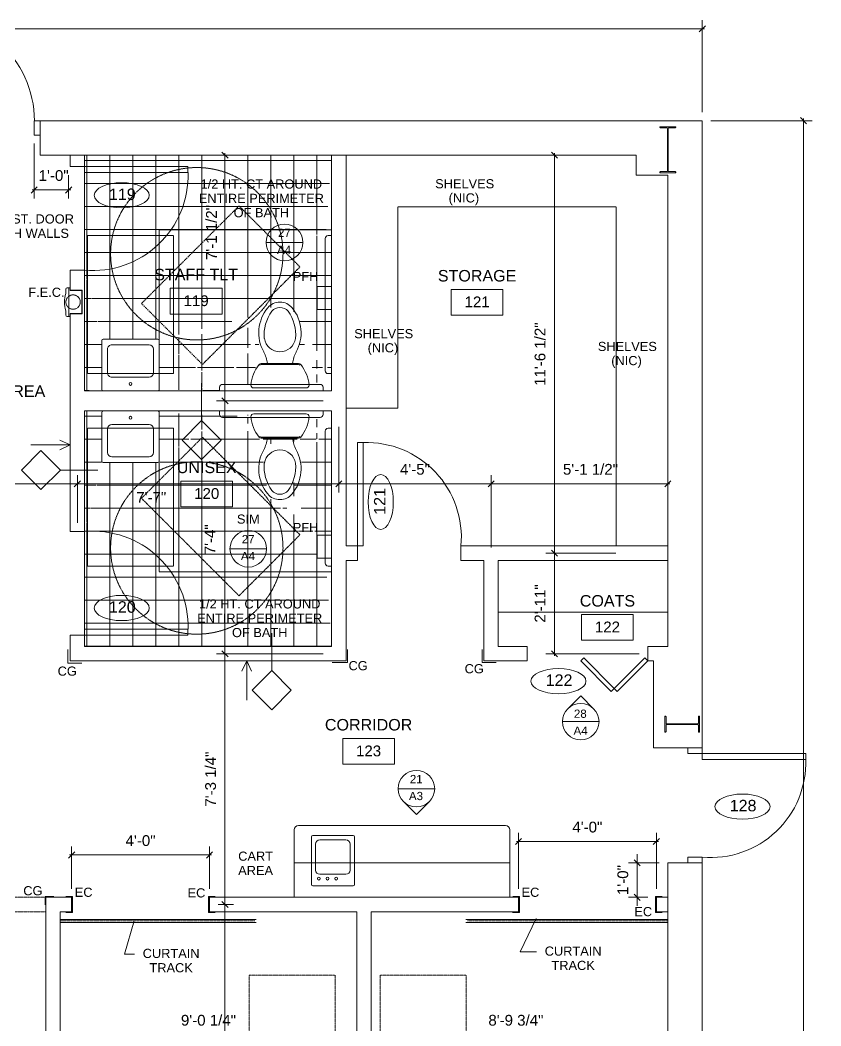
# Model space of a CAD drawing. Header units: inches. Extents: x -2804 to 58974, y -36095 to 66.
# Drawn here: x 22138 to 22416.7, y -23460.2 to -23110.2 of the extents above; entities that cross this region are included whole.
import ezdxf

# ---------------------------------------------------------------- set-up
doc = ezdxf.new("R2010")
doc.units = ezdxf.units.IN
doc.header["$MEASUREMENT"] = 0
doc.header["$XCLIPFRAME"] = 2
for name, pattern in [('IMPORT-DASHED2', [0.1875, 0.125, -0.0625]), ('IMPORT-DOT2', [0.0625, 0, -0.0625]), ('IMPORT-HIDDEN2 _3_', [0.09375, 0.0625, -0.03125])]:
    doc.linetypes.add(name, pattern=pattern)
for name, color, linetype, lineweight in [('15xx-Jefferson-REHAB-pr5_dwg', 45, 'Continuous', 9), ('171-LBLU-SC20', 7, 'Continuous', 9), ('A-CABINET-LOWER', 7, 'Continuous', 9), ('A-CABINET-UPPER', 7, 'IMPORT-DASHED2', 9), ('A-CLNG', 13, 'Continuous', 13), ('A-DIM', 7, 'Continuous', 9), ('A-DOOR-NOTE', 7, 'Continuous', 9), ('A-DOOR-SYM', 7, 'Continuous', 9), ('A-ETAG-NOTE', 7, 'Continuous', 9), ('A-ETAG-SYM', 7, 'Continuous', 9), ('A-FLOR', 192, 'Continuous', 13), ('A-FLOR-FIN', 130, 'Continuous', 15), ('A-FURN', 7, 'IMPORT-HIDDEN2 _3_', 9), ('A-FURN-PIC', 7, 'Continuous', 9), ('A-PLBG-FIXT', 7, 'Continuous', 9), ('A-ROOM-NOTE', 7, 'Continuous', 9), ('A-ROOM-SYM', 7, 'Continuous', 9), ('A-TEXT', 7, 'Continuous', 9), ('A-TEXT-4', 130, 'Continuous', 15), ('A-TEXT-8', 7, 'Continuous', 9), ('A-WALL', 113, 'Continuous', 13), ('A-Wall-exist', 7, 'Continuous', 9), ('CODE-ADA', 7, 'IMPORT-DASHED2', 9), ('G-ANNO-REFR', 1, 'Continuous', 9), ('P-Flor-Fixt', 7, 'Continuous', 9), ('STMETAL', 7, 'Continuous', 9)]:
    doc.layers.add(name, color=color, linetype=linetype, lineweight=lineweight)
doc.styles.add('Arial_10', font='arial.ttf', dxfattribs={"height": 4})
doc.styles.add('Arial_11', font='arial.ttf', dxfattribs={"height": 2.863158})
doc.styles.add('Arial_5', font='arial.ttf', dxfattribs={"height": 3.1875})
doc.styles.add('Arial_6', font='arial.ttf', dxfattribs={"height": 3.75})
picture_1 = doc.add_image_def('image1.jpg', size_in_pixel=(1920, 1080))

# ---------------------------------------------------------------- blocks, each defined once
blk = doc.blocks.new('15xx-Jefferson-REHAB-pr5_dwg_FCM-TIC-1286384-Site Locator Map')
at = {"layer": 'A-DIM'}
for p, q in [((0.48, 0), (-1.37, 0)), ((-0.71, -0.71), (0.71, 0.71))]:
    blk.add_line(p, q, dxfattribs=at)
blk = doc.blocks.new('15xx-Jefferson-REHAB-pr5_dwg_RT8-N-1286385-Site Locator Map')
at = {"layer": 'A-ROOM-SYM', "flags": 128}
blk.add_lwpolyline([(18, -9), (-18, -9), (-18, 9), (18, 9)], close=True, dxfattribs=at)
blk = doc.blocks.new('15xx-Jefferson-REHAB-pr5_dwg_EVD8-1286396-Site Locator Map')
at = {"layer": 'A-ETAG-SYM'}
blk.add_line((-15, 0), (15, 0), dxfattribs=at)
at = {"layer": 'A-ETAG-SYM', "flags": 128}
blk.add_lwpolyline([(-10.61, -10.61), (0, -21.21), (10.61, -10.61)], dxfattribs=at)
at = {"layer": 'A-ETAG-SYM'}
blk.add_circle((0, 0), 15, dxfattribs=at)
blk = doc.blocks.new('15xx-Jefferson-REHAB-pr5_dwg_GB48-1286398-Site Locator Map')
at = {"layer": 'P-Flor-Fixt'}
for p, q in [((0, 0), (1.25, 0)), ((2.25, -1), (2.25, -47)), ((1.25, -48), (0, -48))]:
    blk.add_line(p, q, dxfattribs=at)
for centre, start, end in [((1.25, -1), 360, 90), ((1.25, -47), 270, 0)]:
    blk.add_arc(centre, 1, start, end, dxfattribs=at)
blk = doc.blocks.new('15xx-Jefferson-REHAB-pr5_dwg_GB36-1286399-Site Locator Map')
at = {"layer": 'P-Flor-Fixt'}
for p, q in [((0, 0), (1.25, 0)), ((2.25, -1), (2.25, -35)), ((1.25, -36), (0, -36))]:
    blk.add_line(p, q, dxfattribs=at)
for centre, start, end in [((1.25, -1), 360, 90), ((1.25, -35), 270, 0)]:
    blk.add_arc(centre, 1, start, end, dxfattribs=at)
blk = doc.blocks.new('15xx-Jefferson-REHAB-pr5_dwg_KOHTLT-1286400-Site Locator Map')
at = {"layer": 'P-Flor-Fixt', "flags": 128}
for points in [[(6.49, 9.5), (0, 9.5), (-6.49, 9.5)], [(6.49, 9.12), (0, 9.12), (-6.49, 9.12)], [(-9.12, 1), (0, 1), (9.12, 1)]]:
    blk.add_lwpolyline(points, dxfattribs=at)
at = {"layer": 'P-Flor-Fixt'}
for centre, radius, start, end in [((6.37, 20.18), 13.73, 140.6898, 209.0889), ((-0.01, 25.38), 5.5, 89.9234, 140.4789), ((-0.01, 25.38), 3.63, 89.8837, 140.428), ((0.01, 25.38), 5.5, 39.5211, 90.0766), ((0.01, 25.38), 3.63, 39.572, 90.1163), ((-6.37, 20.18), 13.73, 330.9111, 39.3102), ((8.46, 19.46), 13.95, 143.874, 185.3101), ((-8.46, 19.46), 13.95, 354.6899, 36.126), ((0, 19.09), 5.5, 189.5705, 350.4295), ((-15.92, 8.09), 11.63, 6.9769, 27.7312), ((15.92, 8.09), 11.63, 152.2688, 173.0231), ((3.17, 0.8), 13.35, 141.4587, 174.8594), ((-6.49, 8.5), 1, 90, 141.4587), ((-6.49, 8.5), 0.625, 90, 141.4587), ((6.49, 8.5), 1, 38.5413, 90), ((6.49, 8.5), 0.625, 38.5413, 90), ((-3.17, 0.8), 13.35, 5.1406, 38.5413), ((-9.12, 2), 1, 180, 270), ((9.12, 2), 1, 270, 0)]:
    blk.add_arc(centre, radius, start, end, dxfattribs=at)
blk = doc.blocks.new('15xx-Jefferson-REHAB-pr5_dwg_KTLTR-1286401-Site Locator Map')
blk.add_blockref('15xx-Jefferson-REHAB-pr5_dwg_KOHTLT-1286400-Site Locator Map', (-18, 0))
blk = doc.blocks.new('15xx-Jefferson-REHAB-pr5_dwg_WCR-B-1286402-Site Locator Map')
blk.add_blockref('15xx-Jefferson-REHAB-pr5_dwg_GB48-1286398-Site Locator Map', (0, 54))
at = {"extrusion": (0, 0, -1), "zscale": -1}
blk.add_blockref('15xx-Jefferson-REHAB-pr5_dwg_KTLTR-1286401-Site Locator Map', (0, 0), dxfattribs=at)
at = {"extrusion": (0, 0, -1), "zscale": -1, "rotation": 90.00000000000001}
blk.add_blockref('15xx-Jefferson-REHAB-pr5_dwg_GB36-1286399-Site Locator Map', (-39, 0), dxfattribs=at)
blk = doc.blocks.new('15xx-Jefferson-REHAB-pr5_dwg_WCR-B-1286403-Site Locator Map')
blk.add_blockref('15xx-Jefferson-REHAB-pr5_dwg_GB48-1286398-Site Locator Map', (0, 54))
at = {"extrusion": (0, 0, -1), "zscale": -1}
blk.add_blockref('15xx-Jefferson-REHAB-pr5_dwg_KTLTR-1286401-Site Locator Map', (0, 0), dxfattribs=at)
at = {"extrusion": (0, 0, -1), "zscale": -1, "rotation": 90.00000000000001}
blk.add_blockref('15xx-Jefferson-REHAB-pr5_dwg_GB36-1286399-Site Locator Map', (-39, 0), dxfattribs=at)
blk = doc.blocks.new('15xx-Jefferson-REHAB-pr5_dwg_2018LAV-1286404-Site Locator Map')
at = {"layer": 'P-Flor-Fixt'}
for p, q in [((9.5, 0), (-9.5, 0)), ((-10, -0.5), (-10, -17.5)), ((10, -17.5), (10, -0.5)), ((-8, -6.25), (-8, -14.5)), ((6.5, -4.75), (-6.5, -4.75)), ((8, -14.5), (8, -6.25)), ((-6.5, -16), (6.5, -16)), ((-9.5, -18), (9.5, -18))]:
    blk.add_line(p, q, dxfattribs=at)
blk.add_circle((0, -2.38), 0.5, dxfattribs=at)
for centre, radius, start, end in [((9.5, -0.5), 0.5, 0, 90), ((-9.5, -0.5), 0.5, 90, 180), ((-6.5, -6.25), 1.5, 90, 180), ((6.5, -6.25), 1.5, 360, 90), ((-6.5, -14.5), 1.5, 180, 270), ((6.5, -14.5), 1.5, 270, 0), ((-9.5, -17.5), 0.5, 180, 270), ((9.5, -17.5), 0.5, 270, 360)]:
    blk.add_arc(centre, radius, start, end, dxfattribs=at)
blk = doc.blocks.new('15xx-Jefferson-REHAB-pr5_dwg_2018LAV-1286405-Site Locator Map')
at = {"layer": 'P-Flor-Fixt'}
for p, q in [((9.5, 0), (-9.5, 0)), ((-10, -0.5), (-10, -17.5)), ((10, -17.5), (10, -0.5)), ((-8, -6.25), (-8, -14.5)), ((6.5, -4.75), (-6.5, -4.75)), ((8, -14.5), (8, -6.25)), ((-6.5, -16), (6.5, -16)), ((-9.5, -18), (9.5, -18))]:
    blk.add_line(p, q, dxfattribs=at)
blk.add_circle((0, -2.38), 0.5, dxfattribs=at)
for centre, radius, start, end in [((9.5, -0.5), 0.5, 0, 90), ((-9.5, -0.5), 0.5, 90, 180), ((-6.5, -6.25), 1.5, 90, 180), ((6.5, -6.25), 1.5, 360, 90), ((-6.5, -14.5), 1.5, 180, 270), ((6.5, -14.5), 1.5, 270, 0), ((-9.5, -17.5), 0.5, 180, 270), ((9.5, -17.5), 0.5, 270, 360)]:
    blk.add_arc(centre, radius, start, end, dxfattribs=at)
blk = doc.blocks.new('15xx-Jefferson-REHAB-pr5_dwg_EVD8-1286397-Site Locator Map')
at = {"layer": 'A-ETAG-SYM'}
blk.add_line((-15, 0), (15, 0), dxfattribs=at)
at = {"layer": 'A-ETAG-SYM', "flags": 128}
blk.add_lwpolyline([(-10.61, -10.61), (0, -21.21), (10.61, -10.61)], dxfattribs=at)
at = {"layer": 'A-ETAG-SYM'}
blk.add_circle((0, 0), 15, dxfattribs=at)
blk = doc.blocks.new('15xx-Jefferson-REHAB-pr5_dwg-1211969-Site Locator Map')
at = {"layer": 'A-FLOR-FIN'}
h = blk.add_hatch(dxfattribs=at)
h.set_pattern_fill('FP_2', color=256, style=0, pattern_type=2)
h.set_pattern_definition([(90, (16009.221, 9760.902), (-8, 5e-16), []), (180, (16009.221, 9760.902), (-1e-15, -8), [])])
h.paths.add_polyline_path([(11744.23, 9719.9), (11744.23, 9721.15), (11723.23, 9720.4)], flags=0)
h.paths.add_polyline_path([(11758.08, 9742.43), (11723.22, 9737.53), (11757.88, 9740.11)], flags=0)
h.paths.add_polyline_path([(11697.23, 9761.9), (11703.6, 9737.89), (11703.73, 9737.9), (11722.73, 9737.9), (11722.86, 9737.89), (11722.98, 9737.84), (11723.09, 9737.76), (11759.63, 9746.8), (11764.01, 9750.64), (11768.65, 9749.59), (11771.8, 9744.68), (11772.39, 9742.43), (11783.23, 9725.9), (11783.23, 9773.9), (11780.98, 9772.9), (11759.26, 9779.8), (11781.12, 9773.4), (11783.23, 9801.9), (11697.23, 9801.9), (11697.23, 9797.9), (11697.23, 9795.9)], flags=0)
h.paths.add_polyline_path([(11697.23, 9719.9), (11703.23, 9720.4), (11703.23, 9737.4), (11697.23, 9761.9)], flags=0)
h.paths.add_polyline_path([(11723.23, 9720.4), (11744.37, 9721.65), (11723.23, 9737.4)], flags=0)
h.paths.add_polyline_path([(11758.07, 9737.79), (11745.23, 9722.15), (11755.13, 9722.15), (11756.59, 9726.93)], flags=0)
h.paths.add_polyline_path([(11744.97, 9722.12), (11757.88, 9740.11), (11723.23, 9737.4)], flags=0)
h.paths.add_polyline_path([(11779.23, 9722.15), (11781.12, 9726.4), (11774.83, 9724.61)], flags=0)
h.paths.add_polyline_path([(11780.98, 9726.9), (11772.4, 9737.79), (11771.82, 9735.54), (11772.5, 9729.03)], flags=0)
h = blk.add_hatch(dxfattribs=at)
h.set_pattern_fill('FP_3', color=256, style=0, pattern_type=2)
h.set_pattern_definition([(90, (16009.221, 9671.902), (-8, 5e-16), []), (180, (16009.221, 9671.902), (-1e-15, -8), [])])
h.paths.add_polyline_path([(11780.98, 9705.9), (11772.5, 9703.78), (11770.25, 9696.07)], flags=0)
h.paths.add_polyline_path([(11778.23, 9669.65), (11783.23, 9669.65), (11783.23, 9706.9), (11780.98, 9705.9), (11770.66, 9692.21), (11769.53, 9684.08)], flags=0)
h.paths.add_polyline_path([(11778.23, 9661.65), (11778.23, 9669.65), (11764.03, 9682.16)], flags=0)
h.paths.add_polyline_path([(11745.23, 9710.65), (11755.24, 9711.4), (11744.23, 9712.9)], flags=0)
h.paths.add_polyline_path([(11745.23, 9710.65), (11755.64, 9708.2), (11755.13, 9710.65)], flags=0)
h.paths.add_polyline_path([(11759.81, 9694.73), (11757.96, 9703.78), (11745.23, 9710.65), (11759.26, 9695.33)], flags=0)
h.paths.add_polyline_path([(11760.94, 9684.08), (11759.26, 9695.32), (11744.97, 9710.69), (11723.22, 9695.27), (11723.17, 9695.15), (11759.26, 9684.57)], flags=0)
h.paths.add_polyline_path([(11697.23, 9630.9), (11783.23, 9630.9), (11781.28, 9659.2), (11778.23, 9661.65), (11762.88, 9682.55), (11759.26, 9681.09), (11759.26, 9682.81), (11759.26, 9684.57), (11723.09, 9695.05), (11722.98, 9694.97), (11722.86, 9694.92), (11722.73, 9694.9), (11703.73, 9694.9), (11703.6, 9694.92), (11697.23, 9670.9), (11697.23, 9636.9), (11697.23, 9634.9)], flags=0)
h.paths.add_polyline_path([(11697.23, 9670.9), (11703.23, 9695.4), (11703.23, 9712.4), (11697.23, 9712.9)], flags=0)
h.paths.add_polyline_path([(11723.23, 9695.4), (11744.37, 9711.15), (11723.23, 9712.4)], flags=0)
h.paths.add_polyline_path([(11765.93, 9699.27), (11771.72, 9703.4), (11759.26, 9703.11)], flags=0)
h.paths.add_polyline_path([(11781.12, 9706.4), (11779.23, 9710.65), (11774.83, 9708.2)], flags=0)
at = {"layer": '171-LBLU-SC20', "flags": 128}
for points in [[(11696.34, 9625.08), (11691.4, 9625.08), (11691.4, 9629.92)], [(11783.46, 9625.31), (11788.78, 9625.31), (11788.78, 9629.84)], [(11840.5, 9625.32), (11835.67, 9625.32), (11835.67, 9629.88)], [(11683.47, 9541.04), (11683.47, 9543.92), (11686.54, 9543.92)], [(11690.71, 9538.4), (11693.05, 9538.4), (11693.05, 9543.95), (11690.73, 9543.95)], [(11742.73, 9538.4), (11740.39, 9538.4), (11740.39, 9543.95), (11742.71, 9543.95)], [(11846.21, 9538.4), (11848.55, 9538.4), (11848.55, 9543.95), (11846.23, 9543.95)], [(11898.23, 9538.4), (11895.89, 9538.4), (11895.89, 9543.95), (11898.21, 9543.95)]]:
    blk.add_lwpolyline(points, dxfattribs=at)
at = {"layer": 'A-CABINET-LOWER'}
for p, q in [((11843.73, 9568.65), (11771.73, 9568.65)), ((11770.23, 9543.65), (11770.23, 9567.15)), ((11845.23, 9543.65), (11845.23, 9567.15))]:
    blk.add_line(p, q, dxfattribs=at)
at = {"layer": 'A-CABINET-LOWER', "flags": 128}
for points in [[(11733.23, 9797.9), (11697.23, 9797.9), (11697.23, 9795.9), (11733.23, 9795.9)], [(11792.23, 9701.9), (11792.23, 9665.9), (11794.23, 9665.9), (11794.23, 9701.9)], [(11733.23, 9634.9), (11697.23, 9634.9), (11697.23, 9636.9), (11733.23, 9636.9)], [(11881.57, 9616.36), (11882.63, 9615.3), (11893.23, 9625.9), (11892.17, 9626.96), (11881.57, 9616.36), (11880.51, 9615.3), (11869.9, 9625.9), (11870.96, 9626.96)], [(11912.23, 9595.65), (11907.23, 9595.65), (11907.23, 9593.65), (11912.23, 9593.65)], [(11948.23, 9593.65), (11912.23, 9593.65), (11912.23, 9591.65), (11948.23, 9591.65)], [(11912.23, 9555.65), (11907.23, 9555.65), (11907.23, 9557.65), (11912.23, 9557.65)]]:
    blk.add_lwpolyline(points, close=True, dxfattribs=at)
at = {"layer": 'A-CABINET-LOWER'}
for centre, radius, start, end in [((11700.22, 9794.8), 33.04, 264.8216, 1.9053), ((11795.33, 9668.88), 33.04, 354.8216, 91.9053), ((11700.22, 9638), 33.04, 358.0947, 95.1784), ((11915.22, 9590.55), 33.04, 264.8216, 1.9053), ((11771.73, 9567.15), 1.5, 90, 180), ((11843.73, 9567.15), 1.5, 0, 90)]:
    blk.add_arc(centre, radius, start, end, dxfattribs=at)
at = {"layer": 'A-CABINET-UPPER'}
for p, q in [((11900.23, 9642.9), (11841.23, 9642.9)), ((11770.23, 9555.65), (11845.23, 9555.65))]:
    blk.add_line(p, q, dxfattribs=at)
at = {"layer": 'A-CABINET-UPPER', "flags": 128}
blk.add_lwpolyline([(11882.23, 9665.9), (11882.23, 9783.9), (11806.23, 9783.9), (11806.23, 9713.9), (11788.23, 9713.9)], dxfattribs=at)
at = {"layer": 'A-CLNG', "color": 7, "linetype": 'IMPORT-HIDDEN2 _3_', "lineweight": 9}
for p, q in [((11623.73, 9543.65), (11683.73, 9543.65)), ((11623.73, 9538.65), (11683.73, 9538.65))]:
    blk.add_line(p, q, dxfattribs=at)
at = {"layer": 'A-DIM'}
for p, q in [((11912.23, 9816.9), (11912.23, 9848.84)), ((11013.73, 9845.84), (11910.73, 9845.84)), ((11915.23, 9813.9), (11950.43, 9813.9)), ((11947.43, 9812.4), (11947.43, 9095.4)), ((11679.73, 9805.9), (11679.73, 9786.79)), ((11780.23, 9801.9), (11743.1, 9801.9)), ((11746.1, 9800.4), (11746.1, 9787.86)), ((11886.23, 9801.9), (11857.76, 9801.9)), ((11860.76, 9664.9), (11860.76, 9800.4)), ((11691.69, 9794.9), (11691.69, 9786.79)), ((11681.23, 9789.79), (11690.19, 9789.79)), ((11746.1, 9717.9), (11746.1, 9762.11)), ((11746.1, 9714.9), (11746.1, 9629.9)), ((11633.73, 9687.56), (11693.23, 9687.56)), ((11696.23, 9687.56), (11784.23, 9687.56)), ((11787.23, 9687.56), (11837.23, 9687.56)), ((11840.23, 9687.56), (11898.73, 9687.56)), ((11900.23, 9668.9), (11900.23, 9690.56)), ((11860.76, 9661.9), (11860.76, 9629.9)), ((11890.23, 9628.4), (11857.76, 9628.4)), ((11746.1, 9626.9), (11746.1, 9542.65)), ((11848.23, 9546.65), (11848.23, 9566.08)), ((11896.23, 9546.65), (11896.23, 9566.08)), ((11894.73, 9563.08), (11849.73, 9563.08)), ((11692.73, 9546.65), (11692.73, 9561.38)), ((11694.23, 9558.38), (11739.23, 9558.38)), ((11740.73, 9546.65), (11740.73, 9561.38)), ((11889.58, 9557.15), (11889.58, 9558.65)), ((11897.23, 9555.65), (11886.58, 9555.65)), ((11889.58, 9555.65), (11889.58, 9543.65)), ((11893.23, 9543.65), (11886.58, 9543.65)), ((11889.58, 9542.15), (11889.58, 9540.65)), ((11746.1, 9539.65), (11746.1, 9418.4))]:
    blk.add_line(p, q, dxfattribs=at)
at = {"layer": 'A-DIM', "flags": 128}
for points in [[(11743.1, 9716.4), (11780.23, 9716.4)], [(11785.73, 9684.56), (11785.73, 9707.4)], [(11838.73, 9690.56), (11838.73, 9665.35)], [(11857.76, 9663.4), (11882.18, 9663.4)], [(11749.1, 9541.15), (11743.73, 9541.15)]]:
    blk.add_lwpolyline(points, close=True, dxfattribs=at)
for points in [[(11694.73, 9673.9), (11694.73, 9690.56), (11694.73, 9682.42)], [(11780.23, 9628.4), (11743.1, 9628.4), (11749.52, 9628.4)]]:
    blk.add_lwpolyline(points, dxfattribs=at)
at = {"layer": 'A-DOOR-SYM'}
for centre, major_axis in [((11710.16, 9787.93), (9.58, 0)), ((11800.31, 9681.21), (0, 9.58)), ((11710.16, 9644.32), (9.58, 0)), ((11862.17, 9618.86), (9.58, 0)), ((11926.22, 9575.2), (9.58, 0))]:
    blk.add_ellipse(centre, major_axis=major_axis, ratio=0.45763, dxfattribs=at)
at = {"layer": 'A-ETAG-SYM'}
for p, q in [((11760.44, 9771.52), (11773.19, 9771.52)), ((11747.86, 9664.95), (11760.61, 9664.95))]:
    blk.add_line(p, q, dxfattribs=at)
for centre in [(11766.81, 9771.52), (11754.23, 9664.95)]:
    blk.add_circle(centre, 6.38, dxfattribs=at)
at = {"layer": 'A-FLOR', "color": 130, "lineweight": 15}
for p, q in [((11697.23, 9761.9), (11697.23, 9797.9)), ((11697.23, 9634.9), (11697.23, 9670.9))]:
    blk.add_line(p, q, dxfattribs=at)
at = {"layer": 'A-FURN', "linetype": 'IMPORT-DASHED2'}
for p, q in [((11757.01, 9535.92), (11688.73, 9535.92)), ((11757.01, 9534.92), (11688.73, 9534.92)), ((11829.95, 9535.92), (11900.23, 9535.92)), ((11829.95, 9534.92), (11900.23, 9534.92))]:
    blk.add_line(p, q, dxfattribs=at)
at = {"layer": 'A-FURN', "linetype": 'IMPORT-DOT2'}
for p, q in [((11756.48, 9535.46), (11688.73, 9535.46)), ((11830.49, 9535.46), (11900.23, 9535.46))]:
    blk.add_line(p, q, dxfattribs=at)
at = {"layer": 'A-FURN', "flags": 128}
for points in [[(11784.48, 9432.53), (11754.48, 9432.53), (11754.48, 9516.53), (11784.48, 9516.53)], [(11800.09, 9432.53), (11830.09, 9432.53), (11830.09, 9516.53), (11800.09, 9516.53)]]:
    blk.add_lwpolyline(points, close=True, dxfattribs=at)
at = {"layer": 'A-FURN-PIC'}
for p, q in [((11690.73, 9755.28), (11690.73, 9753.78)), ((11690.73, 9747.78), (11690.73, 9746.28)), ((11691.23, 9745.78), (11691.73, 9745.78))]:
    blk.add_line(p, q, dxfattribs=at)
at = {"layer": 'A-FURN-PIC', "flags": 128}
blk.add_lwpolyline([(11691.73, 9755.78), (11692.23, 9755.78), (11692.23, 9754.78), (11696.23, 9754.78), (11696.23, 9746.78), (11692.23, 9746.78), (11692.23, 9745.78), (11691.73, 9745.78), (11691.73, 9755.78), (11691.23, 9755.78)], dxfattribs=at)
at = {"layer": 'A-FURN-PIC', "linetype": 'IMPORT-DASHED2'}
blk.add_circle((11693.23, 9750.78), 2.5, dxfattribs=at)
at = {"layer": 'A-FURN-PIC'}
for centre, radius, start, end in [((11691.23, 9755.28), 0.5, 90, 180), ((11699.48, 9750.78), 9.25, 161.0754, 198.9246), ((11691.23, 9746.28), 0.5, 180, 270)]:
    blk.add_arc(centre, radius, start, end, dxfattribs=at)
at = {"layer": 'A-PLBG-FIXT'}
for p, q in [((11790.66, 9565.15), (11776.66, 9565.15)), ((11776.16, 9564.65), (11776.16, 9548.15)), ((11777.66, 9562.15), (11777.66, 9553.15)), ((11788.16, 9563.65), (11779.16, 9563.65)), ((11789.66, 9553.15), (11789.66, 9562.15)), ((11791.16, 9548.15), (11791.16, 9564.65)), ((11779.16, 9551.65), (11788.16, 9551.65)), ((11776.66, 9547.65), (11790.66, 9547.65))]:
    blk.add_line(p, q, dxfattribs=at)
for centre in [(11778.78, 9550.15), (11781.78, 9550.15), (11784.78, 9550.15)]:
    blk.add_circle(centre, 0.5, dxfattribs=at)
for centre, radius, start, end in [((11776.66, 9564.65), 0.5, 90, 180), ((11790.66, 9564.65), 0.5, 0, 90), ((11779.16, 9562.15), 1.5, 90, 180), ((11788.16, 9562.15), 1.5, 0, 90), ((11779.16, 9553.15), 1.5, 180, 270), ((11788.16, 9553.15), 1.5, 270, 0), ((11776.66, 9548.15), 0.5, 180, 270), ((11790.66, 9548.15), 0.5, 270, 0)]:
    blk.add_arc(centre, radius, start, end, dxfattribs=at)
at = {"layer": 'A-TEXT'}
for p, q in [((11737.98, 9722.56), (11737.98, 9709.52)), ((11692.23, 9701.05), (11688.66, 9702.73)), ((11701.89, 9692.34), (11688.85, 9692.34)), ((11762.4, 9635.56), (11762.4, 9622.52)), ((11753.7, 9625.9), (11752.01, 9622.33))]:
    blk.add_line(p, q, dxfattribs=at)
at = {"layer": 'A-TEXT', "flags": 128}
for points in [[(11731.19, 9702.73), (11737.98, 9709.52), (11744.77, 9702.73), (11737.98, 9695.94)], [(11675.27, 9692.34), (11682.06, 9699.13), (11688.85, 9692.34), (11682.06, 9685.55)], [(11755.62, 9615.73), (11762.4, 9622.52), (11769.19, 9615.73), (11762.4, 9608.94)]]:
    blk.add_lwpolyline(points, close=True, dxfattribs=at)
for points in [[(11678.58, 9701.05), (11692.23, 9701.05), (11688.66, 9699.36)], [(11753.7, 9612.25), (11753.7, 9625.9), (11755.38, 9622.33)], [(11714.45, 9535.45), (11711.19, 9523.86), (11714.61, 9523.86)], [(11854.36, 9536.26), (11848.82, 9524.67), (11854.52, 9524.67)]]:
    blk.add_lwpolyline(points, dxfattribs=at)
at = {"layer": 'A-TEXT-4', "flags": 128}
blk.add_lwpolyline([(11783.23, 9756.15), (11778.23, 9756.15), (11778.23, 9748.15), (11783.23, 9748.15)], dxfattribs=at)
at = {"layer": 'A-WALL', "color": 7, "lineweight": 9}
blk.add_line((11783.23, 9719.9), (11697.23, 9719.9), dxfattribs=at)
at = {"layer": 'A-WALL', "color": 7, "lineweight": 9, "flags": 128}
for points in [[(11681.73, 9813.9), (11681.73, 9801.9), (11692.23, 9801.9), (11697.23, 9801.9), (11783.23, 9801.9), (11788.23, 9801.9), (11788.23, 9665.9), (11792.23, 9665.9), (11792.23, 9660.9), (11788.23, 9660.9), (11788.23, 9625.9), (11692.23, 9625.9), (11692.23, 9634.9)], [(11697.23, 9801.9), (11697.23, 9797.9), (11692.23, 9797.9), (11692.23, 9801.9)], [(11692.23, 9746.65), (11696.36, 9746.65), (11696.36, 9754.9), (11692.23, 9754.9), (11692.23, 9761.9), (11697.23, 9761.9), (11697.23, 9719.9), (11783.23, 9719.9), (11783.23, 9801.9)], [(11788.23, 9801.9), (11889.23, 9801.9), (11889.23, 9794.9), (11900.23, 9794.9), (11900.23, 9630.9), (11893.23, 9630.9), (11893.23, 9625.9), (11895.23, 9625.9)], [(11697.23, 9712.9), (11697.23, 9670.9), (11692.23, 9670.9), (11692.23, 9746.65)], [(11692.23, 9634.9), (11697.23, 9634.9), (11697.23, 9630.9), (11783.23, 9630.9), (11783.23, 9712.9), (11697.23, 9712.9)], [(11900.23, 9660.9), (11900.23, 9665.9), (11828.23, 9665.9), (11828.23, 9660.9)], [(11841.23, 9660.9), (11900.23, 9660.9), (11841.23, 9660.9), (11841.23, 9630.9), (11851.23, 9630.9), (11851.23, 9625.9), (11836.23, 9625.9), (11836.23, 9660.9), (11828.23, 9660.9)], [(11895.23, 9625.9), (11895.23, 9595.65), (11912.23, 9595.65)], [(11912.23, 9555.65), (11900.23, 9555.65), (11900.23, 9400.9)], [(11900.23, 9419.4), (11796.98, 9419.4), (11796.98, 9538.65), (11848.23, 9538.65), (11848.23, 9543.65), (11740.73, 9543.65), (11740.73, 9538.65), (11791.98, 9538.65), (11791.98, 9419.4), (11688.73, 9419.4), (11688.73, 9538.65), (11692.73, 9538.65), (11692.73, 9543.65), (11683.73, 9543.65), (11683.73, 9364.9), (11688.73, 9364.9)]]:
    blk.add_lwpolyline(points, dxfattribs=at)
blk.add_lwpolyline([(11896.23, 9543.65), (11900.23, 9543.65), (11900.23, 9538.65), (11896.23, 9538.65)], close=True, dxfattribs=at)
at = {"layer": 'A-Wall-exist'}
blk.add_line((11912.23, 9555.65), (11912.23, 9093.9), dxfattribs=at)
at = {"layer": 'A-Wall-exist', "flags": 128}
blk.add_lwpolyline([(11681.73, 9808.9), (11679.73, 9808.9), (11679.73, 9813.9), (11681.73, 9813.9)], close=True, dxfattribs=at)
blk.add_lwpolyline([(11681.73, 9813.9), (11912.23, 9813.9), (11912.23, 9595.65)], dxfattribs=at)
at = {"layer": 'A-Wall-exist'}
blk.add_arc((11643.73, 9813.9), 36.04, 0, 49.5012, dxfattribs=at)
at = {"layer": 'CODE-ADA', "flags": 128}
for points in [[(11772.2, 9763.02), (11738.26, 9729.08), (11717.04, 9750.29), (11750.99, 9784.23)], [(11783.23, 9775.9), (11723.23, 9775.9), (11723.23, 9719.9), (11783.23, 9719.9)], [(11698.23, 9773.9), (11728.23, 9773.9), (11728.23, 9725.9), (11698.23, 9725.9)], [(11783.23, 9656.9), (11723.23, 9656.9), (11723.23, 9712.9), (11783.23, 9712.9)], [(11698.23, 9658.9), (11728.23, 9658.9), (11728.23, 9706.9), (11698.23, 9706.9)], [(11772.2, 9669.79), (11738.26, 9703.73), (11717.04, 9682.51), (11750.99, 9648.57)]]:
    blk.add_lwpolyline(points, close=True, dxfattribs=at)
at = {"layer": 'CODE-ADA'}
for centre in [(11736.3, 9767.59), (11736.3, 9665.21)]:
    blk.add_circle(centre, 30, dxfattribs=at)
at = {"layer": 'P-Flor-Fixt', "flags": 128}
blk.add_lwpolyline([(11783.23, 9669.65), (11778.23, 9669.65), (11778.23, 9661.65), (11783.23, 9661.65)], dxfattribs=at)
at = {"layer": 'STMETAL'}
for p, q in [((11899.92, 9811.41), (11897.67, 9811.41)), ((11900.11, 9796.35), (11900.11, 9811.22)), ((11900.36, 9811.22), (11900.36, 9796.35)), ((11902.8, 9811.41), (11900.55, 9811.41)), ((11897.67, 9796.16), (11899.92, 9796.16)), ((11900.55, 9796.16), (11902.8, 9796.16)), ((11899.61, 9606.46), (11899.61, 9604.21)), ((11899.61, 9603.59), (11899.61, 9601.34)), ((11899.8, 9604.03), (11910.67, 9604.03)), ((11910.67, 9603.78), (11899.8, 9603.78)), ((11910.86, 9604.21), (11910.86, 9606.46)), ((11910.86, 9601.34), (11910.86, 9603.59))]:
    blk.add_line(p, q, dxfattribs=at)
at = {"layer": 'STMETAL', "flags": 128}
for points in [[(11897.48, 9811.6), (11897.48, 9811.79), (11902.98, 9811.79), (11902.98, 9811.6)], [(11902.98, 9795.97), (11902.98, 9795.79), (11897.48, 9795.79), (11897.48, 9795.97)], [(11899.42, 9601.15), (11899.23, 9601.15), (11899.23, 9606.65), (11899.42, 9606.65)], [(11911.05, 9606.65), (11911.23, 9606.65), (11911.23, 9601.15), (11911.05, 9601.15)]]:
    blk.add_lwpolyline(points, dxfattribs=at)
at = {"layer": 'STMETAL'}
for centre, start, end in [((11897.67, 9811.6), 180, 270), ((11899.92, 9811.22), 0, 90), ((11900.55, 9811.22), 90, 180), ((11902.8, 9811.6), 270, 0), ((11897.67, 9795.97), 90, 180), ((11899.92, 9796.35), 270, 0), ((11900.55, 9796.35), 180, 270), ((11902.8, 9795.97), 0, 90), ((11899.42, 9606.46), 0, 90), ((11899.8, 9604.21), 180, 270), ((11899.8, 9603.59), 90, 180), ((11910.67, 9604.21), 270, 0), ((11910.67, 9603.59), 0, 90), ((11911.05, 9606.46), 90, 180), ((11899.42, 9601.34), 270, 0), ((11911.05, 9601.34), 180, 270)]:
    blk.add_arc(centre, 0.188, start, end, dxfattribs=at)
for name, p, xscale, yscale, zscale in [('15xx-Jefferson-REHAB-pr5_dwg_FCM-TIC-1286384-Site Locator Map', (11912.23, 9845.84), 1.5, 1.5, 1.5), ('15xx-Jefferson-REHAB-pr5_dwg_FCM-TIC-1286384-Site Locator Map', (11691.69, 9789.79), 1.5, 1.5, 1.5), ('15xx-Jefferson-REHAB-pr5_dwg_RT8-N-1286385-Site Locator Map', (11736.07, 9751.11), 0.5, 0.5, 0.5), ('15xx-Jefferson-REHAB-pr5_dwg_RT8-N-1286385-Site Locator Map', (11833.85, 9750.7), 0.5, 0.5, 0.5), ('15xx-Jefferson-REHAB-pr5_dwg_FCM-TIC-1286384-Site Locator Map', (11694.73, 9687.56), 1.5, 1.5, 1.5), ('15xx-Jefferson-REHAB-pr5_dwg_RT8-N-1286385-Site Locator Map', (11739.74, 9684.01), 0.5, 0.5, 0.5), ('15xx-Jefferson-REHAB-pr5_dwg_FCM-TIC-1286384-Site Locator Map', (11785.73, 9687.56), 1.5, 1.5, 1.5), ('15xx-Jefferson-REHAB-pr5_dwg_FCM-TIC-1286384-Site Locator Map', (11838.73, 9687.56), 1.5, 1.5, 1.5), ('15xx-Jefferson-REHAB-pr5_dwg_FCM-TIC-1286384-Site Locator Map', (11900.23, 9687.56), 1.5, 1.5, 1.5), ('15xx-Jefferson-REHAB-pr5_dwg_RT8-N-1286385-Site Locator Map', (11879.22, 9637.58), 0.5, 0.5, 0.5), ('15xx-Jefferson-REHAB-pr5_dwg_RT8-N-1286385-Site Locator Map', (11796.09, 9594.45), 0.5, 0.5, 0.5), ('15xx-Jefferson-REHAB-pr5_dwg_EVD8-1286396-Site Locator Map', (11812.72, 9581.45), 0.4250000000029104, 0.4250000000029104, 0.4250000000029104), ('15xx-Jefferson-REHAB-pr5_dwg_FCM-TIC-1286384-Site Locator Map', (11896.23, 9563.08), 1.5, 1.5, 1.5), ('15xx-Jefferson-REHAB-pr5_dwg_FCM-TIC-1286384-Site Locator Map', (11740.73, 9558.38), 1.5, 1.5, 1.5)]:
    blk.add_blockref(name, p, dxfattribs=dict(xscale=xscale, yscale=yscale, zscale=zscale))
at = {"xscale": 1.5, "yscale": 1.5, "zscale": 1.5}
for p, rotation in [((11947.43, 9813.9), 89.99999999999999), ((11746.1, 9801.9), 89.99999999999999), ((11860.76, 9801.9), 89.99999999999999), ((11679.73, 9789.79), 180), ((11746.1, 9716.4), 270), ((11746.1, 9716.4), 89.99999999999999), ((11694.73, 9687.56), 180), ((11785.73, 9687.56), 180), ((11838.73, 9687.56), 180), ((11860.76, 9663.4), 270), ((11860.76, 9663.4), 89.99999999999999), ((11746.1, 9628.4), 270), ((11746.1, 9628.4), 89.99999999999999), ((11860.76, 9628.4), 270), ((11848.23, 9563.08), 180), ((11692.73, 9558.38), 180), ((11889.58, 9555.65), 270), ((11889.58, 9543.65), 89.99999999999999), ((11746.1, 9541.15), 270), ((11746.1, 9541.15), 89.99999999999999)]:
    blk.add_blockref('15xx-Jefferson-REHAB-pr5_dwg_FCM-TIC-1286384-Site Locator Map', p, dxfattribs=dict(at, rotation=rotation))
at = {"extrusion": (0, 0, -1), "zscale": -1}
for name, p in [('15xx-Jefferson-REHAB-pr5_dwg_WCR-B-1286402-Site Locator Map', (-11783.23, 9719.9)), ('15xx-Jefferson-REHAB-pr5_dwg_2018LAV-1286404-Site Locator Map', (-11713.23, 9712.9))]:
    blk.add_blockref(name, p, dxfattribs=at)
at = {"rotation": 180}
for name, p in [('15xx-Jefferson-REHAB-pr5_dwg_2018LAV-1286405-Site Locator Map', (11713.23, 9719.9)), ('15xx-Jefferson-REHAB-pr5_dwg_WCR-B-1286403-Site Locator Map', (11783.23, 9712.9))]:
    blk.add_blockref(name, p, dxfattribs=at)
at = {"extrusion": (0, 0, -1), "xscale": 0.4250000000029104, "yscale": 0.4250000000029104, "zscale": -0.4250000000029104, "rotation": 180}
blk.add_blockref('15xx-Jefferson-REHAB-pr5_dwg_EVD8-1286397-Site Locator Map', (-11869.91, 9604.77), dxfattribs=at)
at = {"layer": 'A-DIM', "char_height": 3.75, "attachment_point": 2, "line_spacing_factor": 0.938532, "style": 'Arial_6'}
for s, insert, width in [('1\'-0"', (11686.48, 9796.69), 12.3988), ('5\'-1 1/2"', (11873.31, 9694.46), 22.8303), ('4\'-5"', (11812.23, 9694.46), 12.3988), ('7\'-7"', (11720.44, 9684.68), 12.3988), ('4\'-0"', (11872.23, 9569.97), 12.3988), ('4\'-0"', (11716.73, 9565.27), 12.3988), ('9\'-0 1/4"', (11740.36, 9502.75), 22.8303), ('8\'-9 3/4"', (11847.36, 9502.75), 22.8303)]:
    blk.add_mtext(s, dxfattribs=dict(at, insert=insert, width=width))
at = {"layer": 'A-DIM', "char_height": 3.75, "attachment_point": 2, "rotation": 90, "line_spacing_factor": 0.938532, "style": 'Arial_6'}
for s, insert, width in [('7\'-1 1/2"', (11739.52, 9774.98), 22.8303), ('11\'-6 1/2"', (11853.87, 9732.65), 26.3075), ('7\'-4"', (11739.03, 9668.23), 12.3988), ('2\'-11"', (11853.87, 9645.9), 15.876), ('7\'-3 1/4"', (11739.21, 9584.78), 22.8303), ('1\'-0"', (11882.69, 9549.65), 12.3988)]:
    blk.add_mtext(s, dxfattribs=dict(at, insert=insert, width=width))
at = {"layer": 'A-DOOR-NOTE', "char_height": 4, "width": 11.1271, "attachment_point": 2, "line_spacing_factor": 0.938532, "style": 'Arial_10'}
for s, insert in [('119', (11710.37, 9790.28)), ('120', (11710.37, 9646.68)), ('122', (11862.39, 9621.22)), ('128', (11926.43, 9577.56))]:
    blk.add_mtext(s, dxfattribs=dict(at, insert=insert))
at = {"layer": 'A-DOOR-NOTE', "insert": (11797.96, 9681.42), "char_height": 4, "width": 11.1271, "attachment_point": 2, "rotation": 90, "line_spacing_factor": 0.938532, "style": 'Arial_10'}
blk.add_mtext('121', dxfattribs=at)
at = {"layer": 'A-ETAG-NOTE', "char_height": 2.863, "attachment_point": 2, "line_spacing_factor": 0.938532, "style": 'Arial_11'}
for s, insert, width in [('27', (11766.76, 9776.3), 5.3098), ('A4', (11766.67, 9770.41), 5.8338), ('27', (11754.19, 9669.73), 5.3098), ('A4', (11754.09, 9663.84), 5.8338), ('28', (11869.77, 9608.97), 5.3098), ('A4', (11869.87, 9603.07), 5.8338), ('21', (11812.68, 9586.23), 5.3098), ('A3', (11812.58, 9580.34), 5.8338)]:
    blk.add_mtext(s, dxfattribs=dict(at, insert=insert, width=width))
at = {"layer": 'A-ROOM-NOTE', "attachment_point": 2, "line_spacing_factor": 0.938532}
for s, insert, char_height, width, style in [('STAFF TLT', (11736.07, 9762.35), 4, 34.6991, 'Arial_10'), ('STORAGE', (11833.85, 9761.94), 4, 32.5029, 'Arial_10'), ('119', (11736.07, 9753.13), 3.75, 10.4315, 'Arial_6'), ('121', (11833.85, 9752.72), 3.75, 10.4315, 'Arial_6'), ('COFFEE AREA', (11663.84, 9721.79), 4, 46.8999, 'Arial_10'), ('UNISEX', (11739.74, 9695.26), 4, 24.7432, 'Arial_10'), ('120', (11739.74, 9686.03), 3.75, 10.4315, 'Arial_6'), ('COATS', (11879.22, 9648.82), 4, 22.8887, 'Arial_10'), ('122', (11879.22, 9639.6), 3.75, 10.4315, 'Arial_6'), ('CORRIDOR', (11796.09, 9605.7), 4, 36.1144, 'Arial_10'), ('123', (11796.09, 9596.47), 3.75, 10.4315, 'Arial_6')]:
    blk.add_mtext(s, dxfattribs=dict(at, insert=insert, char_height=char_height, width=width, style=style))
at = {"layer": 'A-TEXT-4', "color": 7, "char_height": 3.187, "width": 10.5779, "attachment_point": 2, "line_spacing_factor": 0.938532, "style": 'Arial_5'}
for insert in [(11774.15, 9761.26), (11774.14, 9673.94)]:
    blk.add_mtext('PFH', dxfattribs=dict(at, insert=insert))
at = {"layer": 'A-TEXT-8', "attachment_point": 2, "line_spacing_factor": 0.938532, "style": 'Arial_5'}
for s, insert, char_height, width in [('1/2 HT. CT AROUND\\PENTIRE PERIMETER\\POF BATH', (11758.76, 9793.45), 3.1875, 51.7617), ('SHELVES', (11829.53, 9793.54), 3.187, 24.4614), ('(NIC)', (11829.25, 9788.62), 3.187, 12.6002), ('PAINT EXIST. DOOR\\PTO MATCH WALLS', (11672.01, 9781.3), 3.1875, 50.1673), ('F.E.C.', (11683.97, 9755.78), 3.187, 15.0113), ('SHELVES', (11801.35, 9741.38), 3.187, 24.4614), ('(NIC)', (11801.08, 9736.46), 3.187, 12.6002), ('SHELVES', (11886.14, 9736.93), 3.187, 24.4614), ('(NIC)', (11885.86, 9732.01), 3.187, 12.6002), ('SIM', (11754.22, 9676.85), 3.187, 9.4112), ('1/2 HT. CT AROUND\\PENTIRE PERIMETER\\POF BATH', (11758.19, 9647.34), 3.1875, 51.7617), ('CG', (11792.44, 9625.85), 3.187, 7.9334), ('CG', (11832.84, 9624.79), 3.187, 7.9334), ('CG', (11691.2, 9623.95), 3.187, 7.9334), ('CART\\PAREA', (11756.76, 9559.56), 3.187, 14.428), ('CG', (11679.24, 9547.53), 3.187, 7.9334), ('EC', (11696.92, 9547), 3.187, 7.3501), ('EC', (11736.17, 9546.79), 3.187, 7.3501), ('EC', (11852.42, 9547), 3.187, 7.3501), ('EC', (11891.67, 9540.26), 3.187, 7.3501), ('CURTAIN\\PTRACK', (11867.28, 9526.53), 3.187, 23.0225), ('CURTAIN\\PTRACK', (11727.36, 9525.72), 3.187, 23.0225)]:
    blk.add_mtext(s, dxfattribs=dict(at, insert=insert, char_height=char_height, width=width))

msp = doc.modelspace()

# ---------------------------------------------------------------- block references
at = {"layer": '15xx-Jefferson-REHAB-pr5_dwg', "color": 7}
msp.add_blockref('15xx-Jefferson-REHAB-pr5_dwg-1211969-Site Locator Map', (10463.16, -32959.13), dxfattribs=at)

# ---------------------------------------------------------------- pictures from other files: only their frames are drawn
at = {"layer": 'G-ANNO-REFR'}
image = msp.add_image(picture_1, insert=(2622.27, -39288.79), size_in_units=(58514.29, 32914.29), dxfattribs=at)
image.set_boundary_path([(6.22075, 974.7155), (6.22075, 84.07945), (1848.5501, 84.07945), (1848.5501, 974.7155), (6.22075, 974.7155)])
image.dxf.flags = 15

doc.saveas('drawing.dxf')
